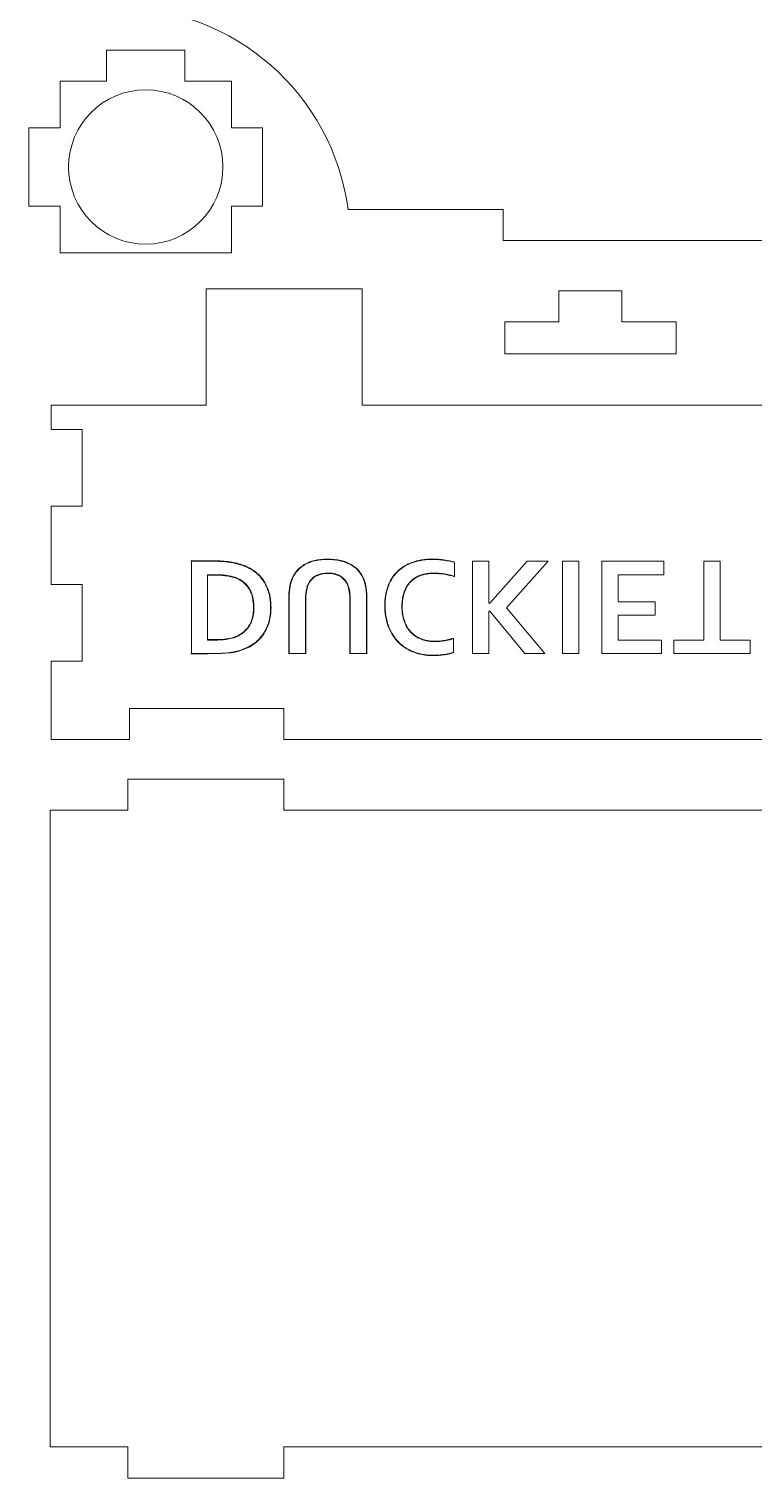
# Model space of a CAD drawing. Header units: millimetres. Extents: x -29 to 266, y -29 to 330.
# Drawn here: x 74.3 to 167.7, y -25 to 161.7 of the extents above; entities that cross this region are included whole.
import ezdxf

# ---------------------------------------------------------------- set-up
doc = ezdxf.new("R2010")
doc.units = ezdxf.units.MM
doc.layers.add('Top$1', color=7, linetype='Continuous', true_color=0xffffff)

msp = doc.modelspace()

# ---------------------------------------------------------------- linework, layer by layer
at = {"layer": 'Top$1', "color": 155, "linetype": 'Continuous', "lineweight": 18}
for p, q in [((84.34, 155), (84.34, 159)), ((84.34, 159), (94.44, 159)), ((94.44, 159), (94.44, 155)), ((78.34, 149), (78.34, 155)), ((78.34, 155), (84.34, 155)), ((94.44, 155), (100.44, 155)), ((100.44, 155), (100.44, 149)), ((74.34, 138.9), (74.34, 149)), ((74.34, 149), (78.34, 149)), ((100.44, 149), (104.44, 149)), ((104.44, 149), (104.44, 138.9)), ((78.34, 138.9), (74.34, 138.9)), ((78.34, 132.9), (78.34, 138.9)), ((100.44, 138.9), (100.44, 132.9)), ((104.44, 138.9), (100.44, 138.9)), ((115.47, 138.48), (135.46, 138.48)), ((135.46, 138.48), (135.46, 134.48)), ((100.44, 132.9), (78.34, 132.9)), ((135.46, 134.48), (245.56, 134.48)), ((117.3, 128.23), (97.2, 128.23)), ((97.2, 128.23), (97.2, 113.23)), ((117.3, 113.23), (117.3, 128.23)), ((150.76, 127.97), (142.66, 127.97)), ((142.66, 127.97), (142.66, 123.97)), ((150.76, 123.97), (150.76, 127.97)), ((135.66, 123.97), (135.66, 119.87)), ((142.66, 123.97), (135.66, 123.97)), ((157.76, 123.97), (150.76, 123.97)), ((157.76, 119.87), (157.76, 123.97)), ((135.66, 119.87), (157.76, 119.87)), ((97.2, 113.23), (77.2, 113.23)), ((77.2, 113.23), (77.2, 110.13)), ((187.2, 113.23), (117.3, 113.23)), ((77.2, 110.13), (81.2, 110.13)), ((81.2, 110.13), (81.2, 100.23)), ((81.2, 100.23), (77.2, 100.23)), ((77.2, 100.23), (77.2, 90.13)), ((95.27, 93.13), (95.27, 81.23)), ((129.18, 91.2), (129.18, 92.98)), ((131.52, 93.13), (131.52, 81.23)), ((133.62, 93.13), (131.52, 93.13)), ((133.62, 87.71), (133.62, 93.13)), ((138.58, 93.13), (133.73, 87.71)), ((135.89, 87.13), (141.26, 93.13)), ((141.26, 93.13), (138.58, 93.13)), ((143.12, 93.13), (143.12, 81.23)), ((145.22, 93.13), (143.12, 93.13)), ((145.22, 81.23), (145.22, 93.13)), ((148.19, 93.13), (148.19, 81.23)), ((156.19, 93.13), (148.19, 93.13)), ((156.19, 91.39), (156.19, 93.13)), ((163.42, 93.13), (161.33, 93.13)), ((161.33, 93.13), (161.33, 82.97)), ((163.42, 82.97), (163.42, 93.13)), ((77.2, 90.13), (81.2, 90.13)), ((81.2, 90.13), (81.2, 80.23)), ((97.37, 82.97), (97.37, 91.39)), ((150.29, 91.39), (156.19, 91.39)), ((150.29, 87.91), (150.29, 91.39)), ((155.08, 87.91), (150.29, 87.91)), ((155.08, 86.18), (155.08, 87.91)), ((133.73, 87.71), (133.62, 87.71)), ((133.62, 86.69), (133.73, 86.69)), ((133.62, 81.23), (133.62, 86.69)), ((133.73, 86.69), (138.25, 81.23)), ((140.85, 81.23), (135.89, 87.13)), ((150.29, 86.18), (155.08, 86.18)), ((150.29, 82.97), (150.29, 86.18)), ((129.07, 81.39), (129.07, 83.15)), ((155.87, 82.97), (150.29, 82.97)), ((155.87, 81.23), (155.87, 82.97)), ((157.45, 82.97), (157.45, 81.23)), ((161.33, 82.97), (157.45, 82.97)), ((167.29, 82.97), (163.42, 82.97)), ((167.29, 81.23), (167.29, 82.97)), ((107.88, 81.23), (109.98, 81.23)), ((115.76, 81.23), (117.86, 81.23)), ((131.52, 81.23), (133.62, 81.23)), ((138.25, 81.23), (140.85, 81.23)), ((143.12, 81.23), (145.22, 81.23)), ((148.19, 81.23), (155.87, 81.23)), ((157.45, 81.23), (167.29, 81.23)), ((81.2, 80.23), (77.2, 80.23)), ((77.2, 80.23), (77.2, 70.13)), ((87.3, 70.13), (87.3, 74.13)), ((87.3, 74.13), (107.2, 74.13)), ((107.2, 74.13), (107.2, 70.13)), ((77.2, 70.13), (87.3, 70.13)), ((107.2, 70.13), (197.3, 70.13)), ((107.18, 65.05), (87.08, 65.05)), ((87.08, 65.05), (87.08, 61.05)), ((107.18, 61.05), (107.18, 65.05)), ((77.08, 61.05), (77.08, -21.05)), ((87.08, 61.05), (77.08, 61.05)), ((197.08, 61.05), (107.18, 61.05)), ((77.08, -21.05), (87.08, -21.05)), ((87.08, -21.05), (87.08, -25.05)), ((107.18, -25.05), (107.18, -21.05)), ((107.18, -21.05), (197.08, -21.05)), ((87.08, -25.05), (107.18, -25.05))]:
    msp.add_line(p, q, dxfattribs=at)
msp.add_circle((89.39, 143.95), 9.95, dxfattribs=at)
at = {"layer": 'Top$1', "color": 155, "linetype": 'Continuous', "lineweight": 18, "extrusion": (0, 0, -1)}
msp.add_arc((-85.78, 134.53), 29.95, 90, 172.4214, dxfattribs=at)
at = {"layer": 'Top$1', "color": 155, "linetype": 'Continuous', "lineweight": 18}
for points, knots in [([(115.89, 92.69), (115.5, 92.92), (115.05, 93.1), (114.03, 93.35), (113.47, 93.41), (112.21, 93.41), (111.65, 93.35), (111.15, 93.22)], [0, 0, 0, 0, 0.331615, 0.331615, 0.665808, 0.665808, 1, 1, 1, 1]), ([(129.23, 93.02), (128.81, 93.14), (128.36, 93.23), (127.39, 93.37), (126.89, 93.41), (125.35, 93.41), (124.46, 93.26), (122.91, 92.68), (122.27, 92.27), (121.24, 91.21), (120.85, 90.58), (120.32, 89.1), (120.2, 88.29), (120.2, 86.48), (120.34, 85.64), (120.89, 84.07), (121.29, 83.39), (122.34, 82.24), (122.99, 81.79), (124.57, 81.13), (125.45, 80.96), (126.95, 80.96), (127.43, 80.99), (128.35, 81.13), (128.75, 81.23), (129.12, 81.35)], [0, 0, 0, 0, 0.05047, 0.05047, 0.100988, 0.100988, 0.199418, 0.199418, 0.297705, 0.297705, 0.395363, 0.395363, 0.493557, 0.493557, 0.594346, 0.594346, 0.694998, 0.694998, 0.795972, 0.795972, 0.896946, 0.896946, 0.948631, 0.948631, 1, 1, 1, 1]), ([(101.6, 81.61), (102.24, 81.81), (102.81, 82.08), (103.79, 82.78), (104.2, 83.18), (104.86, 84.13), (105.12, 84.66), (105.46, 85.82), (105.54, 86.46), (105.54, 87.78), (105.47, 88.39), (105.18, 89.52), (104.96, 90.03), (104.38, 90.97), (104.01, 91.38), (103.12, 92.09), (102.59, 92.38), (101.47, 92.8), (100.9, 92.94), (99.61, 93.14), (98.88, 93.18), (97.12, 93.18), (96.17, 93.18), (95.22, 93.18)], [0, 0, 0, 0, 0.096874, 0.096874, 0.193749, 0.193749, 0.290761, 0.290761, 0.387623, 0.387623, 0.479236, 0.479236, 0.570979, 0.570979, 0.662722, 0.662722, 0.755229, 0.755229, 0.832215, 0.832215, 0.909259, 0.909259, 1, 1, 1, 1]), ([(101.59, 81.65), (101.8, 81.72), (102, 81.8), (102.4, 81.97), (102.6, 82.06), (102.88, 82.22), (102.98, 82.28), (103.16, 82.39), (103.25, 82.46), (103.39, 82.55), (103.43, 82.59), (103.52, 82.65), (103.65, 82.76), (103.77, 82.87), (104, 83.09), (104.15, 83.25), (104.36, 83.5), (104.42, 83.59), (104.55, 83.76), (104.61, 83.86), (104.68, 83.97), (104.69, 84), (104.72, 84.04), (104.76, 84.12), (104.86, 84.28), (104.93, 84.43), (105.06, 84.73), (105.14, 84.93), (105.24, 85.25), (105.27, 85.35), (105.31, 85.51), (105.32, 85.57), (105.34, 85.67), (105.36, 85.73), (105.41, 86), (105.44, 86.21), (105.48, 86.65), (105.49, 86.86), (105.49, 87.19), (105.49, 87.3), (105.49, 87.52), (105.48, 87.62), (105.47, 87.79), (105.46, 87.84), (105.45, 87.95), (105.45, 88.01), (105.43, 88.17), (105.4, 88.39), (105.36, 88.6), (105.31, 88.81), (105.29, 88.92), (105.2, 89.23), (105.13, 89.44), (105.03, 89.7), (105.01, 89.75), (104.97, 89.85), (104.94, 89.9), (104.87, 90.05), (104.8, 90.19), (104.71, 90.33), (104.66, 90.43), (104.63, 90.47), (104.54, 90.61), (104.42, 90.79), (104.25, 91), (104.14, 91.13), (104.06, 91.21), (104.03, 91.25), (103.91, 91.37), (103.83, 91.44), (103.71, 91.55), (103.67, 91.59), (103.58, 91.66), (103.54, 91.69), (103.32, 91.86), (103.1, 92.01), (102.86, 92.15), (102.76, 92.2), (102.72, 92.22), (102.57, 92.3), (102.37, 92.4), (102.17, 92.48), (102.02, 92.54), (101.97, 92.56), (101.86, 92.6), (101.81, 92.62), (101.56, 92.7), (101.35, 92.76), (100.92, 92.87), (100.71, 92.91), (100.38, 92.97), (100.28, 92.98), (100.06, 93.02), (99.95, 93.03), (99.62, 93.07), (99.41, 93.08), (98.97, 93.11), (98.76, 93.12), (98.43, 93.13), (98.32, 93.13), (98.16, 93.13), (98.1, 93.13), (97.99, 93.13), (97.07, 93.13), (96.14, 93.13), (95.27, 93.13)], [0, 0, 0, 0, 0.03125, 0.03125, 0.0625, 0.0625, 0.078125, 0.078125, 0.09375, 0.09375, 0.101562, 0.101562, 0.109375, 0.125, 0.125, 0.15625, 0.15625, 0.171875, 0.171875, 0.1875, 0.1875, 0.191406, 0.191406, 0.195312, 0.203125, 0.21875, 0.21875, 0.25, 0.25, 0.265625, 0.265625, 0.273437, 0.273437, 0.28125, 0.28125, 0.3125, 0.3125, 0.34375, 0.34375, 0.359375, 0.359375, 0.375, 0.375, 0.382812, 0.382812, 0.390625, 0.390625, 0.40625, 0.421875, 0.421875, 0.4375, 0.4375, 0.46875, 0.46875, 0.476562, 0.476562, 0.484375, 0.484375, 0.5, 0.507812, 0.507812, 0.515625, 0.515625, 0.53125, 0.546875, 0.554687, 0.554687, 0.5625, 0.5625, 0.578125, 0.578125, 0.585937, 0.585937, 0.59375, 0.59375, 0.625, 0.632812, 0.632812, 0.640625, 0.640625, 0.65625, 0.671875, 0.671875, 0.679687, 0.679687, 0.6875, 0.6875, 0.71875, 0.71875, 0.75, 0.75, 0.765625, 0.765625, 0.78125, 0.78125, 0.8125, 0.8125, 0.84375, 0.84375, 0.859375, 0.859375, 0.867187, 0.867187, 0.875, 1, 1, 1, 1]), ([(109.82, 92.69), (109.44, 92.46), (109.11, 92.18), (108.57, 91.52), (108.36, 91.14), (108.07, 90.39), (107.97, 90.02), (107.86, 89.21), (107.83, 88.75), (107.83, 85.89), (107.83, 83.54), (107.83, 81.18)], [0, 0, 0, 0, 0.13772, 0.13772, 0.2746, 0.2746, 0.383374, 0.383374, 0.492148, 0.492148, 1, 1, 1, 1]), ([(109.84, 92.65), (109.63, 92.52), (109.42, 92.37), (109.15, 92.11), (109.06, 92.02), (108.95, 91.91), (108.93, 91.88), (108.89, 91.83), (108.87, 91.81), (108.81, 91.73), (108.77, 91.68), (108.59, 91.43), (108.47, 91.21), (108.33, 90.92), (108.31, 90.86), (108.26, 90.75), (108.24, 90.69), (108.17, 90.51), (108.13, 90.39), (108.07, 90.15), (108.04, 90.03), (108, 89.84), (107.99, 89.78), (107.97, 89.66), (107.96, 89.6), (107.94, 89.41), (107.92, 89.28), (107.91, 89.1), (107.9, 89.03), (107.89, 88.91), (107.89, 88.84), (107.88, 88.66), (107.88, 88.53), (107.88, 88.37), (107.88, 88.34), (107.88, 88.28), (107.88, 88.25), (107.88, 88.15), (107.88, 87.84), (107.88, 85.51), (107.88, 83.25), (107.88, 81.23)], [0, 0, 0, 0, 0.0625, 0.0625, 0.09375, 0.09375, 0.101562, 0.101562, 0.109375, 0.109375, 0.125, 0.125, 0.1875, 0.1875, 0.203125, 0.203125, 0.21875, 0.21875, 0.25, 0.25, 0.28125, 0.28125, 0.296875, 0.296875, 0.3125, 0.3125, 0.34375, 0.34375, 0.359375, 0.359375, 0.375, 0.375, 0.40625, 0.40625, 0.414062, 0.414062, 0.421875, 0.421875, 0.4375, 0.5, 1, 1, 1, 1]), ([(111.16, 93.17), (111.04, 93.15), (110.93, 93.11), (110.7, 93.04), (110.59, 93.01), (110.43, 92.94), (110.37, 92.92), (110.26, 92.87), (110.21, 92.85), (110.05, 92.77), (109.94, 92.71), (109.84, 92.65)], [0, 0, 0, 0, 0.25, 0.25, 0.5, 0.5, 0.625, 0.625, 0.75, 0.75, 1, 1, 1, 1]), ([(109.98, 81.23), (109.98, 83.25), (109.98, 85.52), (109.98, 87.78), (109.98, 88.07), (109.98, 88.1), (109.98, 88.16), (109.98, 88.26), (109.98, 88.35), (109.99, 88.54), (109.99, 88.67), (110.01, 88.86), (110.02, 88.92), (110.03, 89.04), (110.04, 89.11), (110.07, 89.29), (110.09, 89.42), (110.13, 89.6), (110.15, 89.66), (110.18, 89.78), (110.2, 89.84), (110.23, 89.93), (110.24, 89.96), (110.26, 90.02), (110.28, 90.05), (110.32, 90.14), (110.34, 90.2), (110.43, 90.36), (110.49, 90.47), (110.58, 90.6), (110.6, 90.63), (110.64, 90.68), (110.66, 90.7), (110.72, 90.77), (110.76, 90.82), (110.9, 90.96), (110.99, 91.04), (111.12, 91.13), (111.15, 91.15), (111.2, 91.18), (111.23, 91.2), (111.28, 91.23), (111.31, 91.24), (111.37, 91.27), (111.51, 91.34), (111.65, 91.4), (111.83, 91.46), (111.89, 91.48), (112.02, 91.51), (112.08, 91.52), (112.27, 91.56), (112.39, 91.58), (112.64, 91.6), (112.77, 91.6), (113.02, 91.6), (113.14, 91.59), (113.3, 91.58), (113.33, 91.58), (113.39, 91.57), (113.49, 91.55), (113.58, 91.54), (113.77, 91.5), (113.89, 91.47), (114.07, 91.41), (114.12, 91.38), (114.21, 91.35), (114.24, 91.33), (114.3, 91.31), (114.33, 91.29), (114.41, 91.25), (114.47, 91.22), (114.58, 91.16), (114.68, 91.09), (114.78, 91.01), (114.85, 90.94), (114.87, 90.92), (114.92, 90.88), (114.94, 90.86), (115.05, 90.74), (115.13, 90.64), (115.23, 90.49), (115.27, 90.43), (115.31, 90.35), (115.33, 90.32), (115.36, 90.27), (115.39, 90.21), (115.41, 90.15), (115.44, 90.09), (115.45, 90.06), (115.49, 89.98), (115.51, 89.92), (115.57, 89.74), (115.6, 89.62), (115.64, 89.46), (115.64, 89.43), (115.65, 89.37), (115.66, 89.34), (115.68, 89.25), (115.69, 89.18), (115.71, 89), (115.72, 88.87), (115.74, 88.62), (115.75, 88.5), (115.76, 88.31), (115.76, 88.22), (115.76, 88.12), (115.76, 88.06), (115.76, 88.03), (115.76, 87.75), (115.76, 85.49), (115.76, 83.24), (115.76, 81.23)], [0, 0, 0, 0, 0.25, 0.28125, 0.28125, 0.285156, 0.285156, 0.289062, 0.296875, 0.296875, 0.3125, 0.3125, 0.320312, 0.320312, 0.328125, 0.328125, 0.34375, 0.34375, 0.351562, 0.351562, 0.359375, 0.359375, 0.363281, 0.363281, 0.367187, 0.367187, 0.375, 0.375, 0.390625, 0.390625, 0.394531, 0.394531, 0.398437, 0.398437, 0.40625, 0.40625, 0.421875, 0.421875, 0.425781, 0.425781, 0.429687, 0.429687, 0.433594, 0.433594, 0.4375, 0.453125, 0.453125, 0.460937, 0.460937, 0.46875, 0.46875, 0.484375, 0.484375, 0.5, 0.5, 0.515625, 0.515625, 0.519531, 0.519531, 0.523437, 0.53125, 0.53125, 0.546875, 0.546875, 0.554687, 0.554687, 0.558594, 0.558594, 0.5625, 0.5625, 0.570312, 0.570312, 0.578125, 0.585937, 0.585937, 0.589844, 0.589844, 0.59375, 0.59375, 0.609375, 0.609375, 0.617187, 0.617187, 0.621094, 0.621094, 0.625, 0.628906, 0.628906, 0.632812, 0.632812, 0.640625, 0.640625, 0.65625, 0.65625, 0.660156, 0.660156, 0.664062, 0.664062, 0.671875, 0.671875, 0.6875, 0.6875, 0.703125, 0.703125, 0.710937, 0.714844, 0.714844, 0.71875, 0.71875, 0.75, 1, 1, 1, 1]), ([(110.03, 81.18), (110.03, 83.47), (110.03, 85.76), (110.03, 88.9), (110.12, 89.57), (110.56, 90.58), (110.89, 90.96), (111.76, 91.43), (112.28, 91.55), (113.46, 91.55), (113.97, 91.43), (114.85, 90.96), (115.18, 90.58), (115.61, 89.57), (115.71, 88.9), (115.71, 85.76), (115.71, 83.47), (115.71, 81.18)], [0, 0, 0, 0, 0.227307, 0.227307, 0.31142, 0.31142, 0.405276, 0.405276, 0.5, 0.5, 0.594724, 0.594724, 0.68858, 0.68858, 0.772693, 0.772693, 1, 1, 1, 1]), ([(115.87, 92.65), (115.69, 92.75), (115.51, 92.84), (115.14, 93), (114.95, 93.06), (114.7, 93.13), (114.65, 93.14), (114.55, 93.17), (114.51, 93.18), (114.36, 93.21), (114.26, 93.23), (113.96, 93.29), (113.76, 93.31), (113.36, 93.35), (113.16, 93.35), (112.86, 93.36), (112.76, 93.36), (112.61, 93.35), (112.56, 93.35), (112.46, 93.35), (112.41, 93.35), (112.15, 93.33), (111.95, 93.32), (111.55, 93.26), (111.35, 93.22), (111.16, 93.17)], [0, 0, 0, 0, 0.125, 0.125, 0.25, 0.25, 0.28125, 0.28125, 0.3125, 0.3125, 0.375, 0.375, 0.5, 0.5, 0.625, 0.625, 0.6875, 0.6875, 0.71875, 0.71875, 0.75, 0.75, 0.875, 0.875, 1, 1, 1, 1]), ([(117.86, 81.23), (117.86, 83.25), (117.86, 85.52), (117.86, 87.86), (117.86, 88.17), (117.86, 88.3), (117.86, 88.36), (117.85, 88.55), (117.85, 88.68), (117.84, 88.93), (117.83, 89.05), (117.81, 89.3), (117.8, 89.43), (117.77, 89.61), (117.76, 89.68), (117.74, 89.8), (117.72, 89.92), (117.69, 90.05), (117.67, 90.14), (117.66, 90.17), (117.65, 90.23), (117.61, 90.38), (117.56, 90.53), (117.47, 90.77), (117.42, 90.88), (117.31, 91.11), (117.26, 91.22), (117.18, 91.36), (117.16, 91.39), (117.13, 91.44), (117.11, 91.47), (117.06, 91.55), (116.98, 91.65), (116.91, 91.75), (116.83, 91.85), (116.79, 91.89), (116.66, 92.03), (116.49, 92.21), (116.29, 92.37), (116.16, 92.46), (116.14, 92.48), (116.08, 92.52), (116, 92.57), (115.92, 92.62), (115.87, 92.65)], [0, 0, 0, 0, 0.5, 0.5625, 0.578125, 0.578125, 0.59375, 0.59375, 0.625, 0.625, 0.65625, 0.65625, 0.6875, 0.6875, 0.703125, 0.703125, 0.71875, 0.734375, 0.734375, 0.742187, 0.742187, 0.75, 0.78125, 0.78125, 0.8125, 0.8125, 0.84375, 0.84375, 0.851562, 0.851562, 0.859375, 0.859375, 0.875, 0.890625, 0.890625, 0.90625, 0.90625, 0.9375, 0.96875, 0.96875, 0.976562, 0.976562, 0.984375, 1, 1, 1, 1]), ([(117.91, 81.18), (117.91, 83.54), (117.91, 85.89), (117.91, 88.75), (117.88, 89.21), (117.76, 90.02), (117.67, 90.39), (117.38, 91.14), (117.16, 91.52), (116.62, 92.18), (116.28, 92.46), (115.89, 92.69)], [0, 0, 0, 0, 0.507857, 0.507857, 0.616631, 0.616631, 0.725406, 0.725406, 0.862287, 0.862287, 1, 1, 1, 1]), ([(129.18, 92.98), (128.92, 93.06), (128.67, 93.11), (128.28, 93.19), (128.15, 93.21), (127.96, 93.24), (127.89, 93.25), (127.76, 93.27), (127.44, 93.31), (127.12, 93.34), (126.72, 93.35), (126.59, 93.36), (126.33, 93.36), (126.2, 93.36), (126, 93.35), (125.94, 93.35), (125.8, 93.34), (125.74, 93.34), (125.54, 93.32), (125.41, 93.31), (125.02, 93.26), (124.76, 93.22), (124.25, 93.1), (124, 93.03), (123.69, 92.92), (123.62, 92.89), (123.5, 92.84), (123.32, 92.77), (123.14, 92.68), (122.79, 92.5), (122.57, 92.36), (122.3, 92.17), (122.25, 92.13), (122.17, 92.06), (122.15, 92.04), (122.1, 92), (122.07, 91.98), (121.95, 91.87), (121.85, 91.78), (121.58, 91.49), (121.41, 91.29), (121.19, 90.97), (121.12, 90.86), (121.04, 90.71), (121.02, 90.68), (120.99, 90.63), (120.94, 90.54), (120.9, 90.45), (120.75, 90.15), (120.66, 89.91), (120.54, 89.53), (120.5, 89.4), (120.45, 89.21), (120.44, 89.15), (120.41, 89.02), (120.39, 88.95), (120.33, 88.63), (120.3, 88.37), (120.26, 87.98), (120.26, 87.85), (120.25, 87.59), (120.25, 87.46), (120.25, 87.19), (120.25, 87.06), (120.26, 86.87), (120.27, 86.8), (120.28, 86.67), (120.28, 86.6), (120.32, 86.27), (120.4, 85.76), (120.53, 85.25), (120.65, 84.88), (120.7, 84.76), (120.79, 84.52), (120.85, 84.39), (120.93, 84.22), (120.96, 84.16), (121.02, 84.04), (121.05, 83.98), (121.15, 83.81), (121.35, 83.47), (121.59, 83.15), (121.8, 82.9), (121.85, 82.85), (121.94, 82.76), (122.01, 82.69), (122.08, 82.62), (122.12, 82.57), (122.15, 82.55), (122.22, 82.48), (122.47, 82.26), (122.74, 82.07), (123.07, 81.87), (123.19, 81.8), (123.42, 81.68), (123.54, 81.62), (123.72, 81.54), (123.78, 81.51), (123.9, 81.46), (124.09, 81.39), (124.28, 81.33), (124.65, 81.22), (124.91, 81.16), (125.23, 81.1), (125.3, 81.09), (125.43, 81.07), (125.5, 81.07), (125.69, 81.04), (125.96, 81.02), (126.22, 81.01), (126.41, 81.01), (126.48, 81.01), (126.61, 81.01), (126.68, 81.01), (127, 81.02), (127.26, 81.04), (127.59, 81.07), (127.65, 81.08), (127.78, 81.1), (127.85, 81.1), (128.04, 81.14), (128.17, 81.16), (128.37, 81.2), (128.43, 81.21), (128.56, 81.24), (128.62, 81.26), (128.82, 81.31), (128.94, 81.35), (129.07, 81.39)], [0, 0, 0, 0, 0.03125, 0.03125, 0.046875, 0.046875, 0.054687, 0.054687, 0.0625, 0.09375, 0.09375, 0.109375, 0.109375, 0.125, 0.125, 0.132812, 0.132812, 0.140625, 0.140625, 0.15625, 0.15625, 0.1875, 0.1875, 0.21875, 0.21875, 0.226562, 0.226562, 0.234375, 0.25, 0.25, 0.28125, 0.28125, 0.289062, 0.289062, 0.292969, 0.292969, 0.296875, 0.296875, 0.3125, 0.3125, 0.34375, 0.34375, 0.359375, 0.359375, 0.363281, 0.363281, 0.367187, 0.375, 0.375, 0.40625, 0.40625, 0.421875, 0.421875, 0.429687, 0.429687, 0.4375, 0.4375, 0.46875, 0.46875, 0.484375, 0.484375, 0.5, 0.5, 0.515625, 0.515625, 0.523437, 0.523437, 0.53125, 0.53125, 0.5625, 0.59375, 0.59375, 0.609375, 0.609375, 0.625, 0.625, 0.632812, 0.632812, 0.640625, 0.640625, 0.65625, 0.6875, 0.6875, 0.695312, 0.695312, 0.703125, 0.707031, 0.707031, 0.710937, 0.710937, 0.71875, 0.75, 0.75, 0.765625, 0.765625, 0.78125, 0.78125, 0.789062, 0.789062, 0.796875, 0.8125, 0.8125, 0.84375, 0.84375, 0.851562, 0.851562, 0.859375, 0.859375, 0.875, 0.890625, 0.890625, 0.898437, 0.898437, 0.90625, 0.90625, 0.9375, 0.9375, 0.945312, 0.945312, 0.953125, 0.953125, 0.96875, 0.96875, 0.976562, 0.976562, 0.984375, 0.984375, 1, 1, 1, 1]), ([(124.9, 83.07), (124.61, 83.18), (124.34, 83.32), (124.03, 83.54), (123.97, 83.59), (123.88, 83.66), (123.85, 83.69), (123.79, 83.74), (123.76, 83.76), (123.68, 83.84), (123.62, 83.9), (123.52, 84.01), (123.36, 84.18), (123.23, 84.36), (123.12, 84.52), (123.1, 84.56), (123.06, 84.62), (123.04, 84.66), (122.99, 84.76), (122.95, 84.82), (122.85, 85.03), (122.79, 85.17), (122.71, 85.39), (122.68, 85.46), (122.64, 85.61), (122.61, 85.68), (122.59, 85.79), (122.58, 85.83), (122.56, 85.91), (122.53, 86.02), (122.51, 86.13), (122.47, 86.36), (122.45, 86.51), (122.43, 86.81), (122.42, 86.96), (122.41, 87.19), (122.41, 87.27), (122.41, 87.42), (122.42, 87.5), (122.42, 87.61), (122.42, 87.65), (122.43, 87.73), (122.43, 87.77), (122.44, 87.88), (122.45, 87.96), (122.47, 88.19), (122.49, 88.34), (122.55, 88.64), (122.59, 88.79), (122.65, 89.01), (122.67, 89.08), (122.71, 89.19), (122.73, 89.22), (122.75, 89.3), (122.77, 89.33), (122.84, 89.51), (122.9, 89.65), (123.05, 89.92), (123.13, 90.05), (123.27, 90.23), (123.32, 90.29), (123.42, 90.41), (123.47, 90.47), (123.63, 90.63), (123.86, 90.83), (124.12, 91), (124.29, 91.09), (124.32, 91.11), (124.39, 91.15), (124.49, 91.2), (124.6, 91.24), (124.74, 91.3), (124.81, 91.33), (124.96, 91.38), (125.1, 91.42), (125.25, 91.46), (125.4, 91.5), (125.48, 91.51), (125.7, 91.55), (125.86, 91.57), (126.16, 91.59), (126.31, 91.6), (126.54, 91.6), (126.62, 91.6), (126.77, 91.6), (127, 91.59), (127.23, 91.57), (127.45, 91.55), (127.53, 91.54), (127.68, 91.52), (127.76, 91.51), (127.91, 91.49), (127.99, 91.48), (128.14, 91.46), (128.21, 91.44), (128.59, 91.37), (128.88, 91.29), (129.18, 91.2)], [0, 0, 0, 0, 0.0625, 0.0625, 0.078125, 0.078125, 0.085937, 0.085937, 0.09375, 0.09375, 0.109375, 0.109375, 0.125, 0.15625, 0.15625, 0.164062, 0.164062, 0.171875, 0.171875, 0.1875, 0.1875, 0.21875, 0.21875, 0.234375, 0.234375, 0.25, 0.25, 0.257812, 0.257812, 0.265625, 0.28125, 0.28125, 0.3125, 0.3125, 0.34375, 0.34375, 0.359375, 0.359375, 0.375, 0.375, 0.382812, 0.382812, 0.390625, 0.390625, 0.40625, 0.40625, 0.4375, 0.4375, 0.46875, 0.46875, 0.484375, 0.484375, 0.492187, 0.492187, 0.5, 0.5, 0.53125, 0.53125, 0.5625, 0.5625, 0.578125, 0.578125, 0.59375, 0.59375, 0.625, 0.65625, 0.65625, 0.664062, 0.664062, 0.671875, 0.6875, 0.6875, 0.703125, 0.703125, 0.71875, 0.734375, 0.734375, 0.75, 0.75, 0.78125, 0.78125, 0.8125, 0.8125, 0.828125, 0.828125, 0.84375, 0.875, 0.875, 0.890625, 0.890625, 0.90625, 0.90625, 0.921875, 0.921875, 0.9375, 0.9375, 1, 1, 1, 1]), ([(124.92, 83.11), (124.41, 83.31), (123.98, 83.6), (123.25, 84.35), (122.97, 84.81), (122.57, 85.92), (122.46, 86.55), (122.46, 87.97), (122.56, 88.59), (122.93, 89.66), (123.19, 90.11), (123.89, 90.82), (124.31, 91.09), (125.31, 91.46), (125.87, 91.55), (126.96, 91.55), (127.43, 91.51), (128.37, 91.37), (128.81, 91.27), (129.23, 91.13)], [0, 0, 0, 0, 0.117997, 0.117997, 0.235994, 0.235994, 0.354626, 0.354626, 0.472696, 0.472696, 0.591429, 0.591429, 0.710739, 0.710739, 0.829602, 0.829602, 0.914505, 0.914505, 1, 1, 1, 1]), ([(97.37, 91.39), (97.54, 91.39), (97.79, 91.39), (98.09, 91.39), (98.22, 91.39), (98.3, 91.39), (98.34, 91.39), (98.55, 91.39), (98.72, 91.39), (99.06, 91.37), (99.23, 91.36), (99.48, 91.34), (99.57, 91.33), (99.74, 91.31), (99.82, 91.3), (100.07, 91.26), (100.24, 91.23), (100.57, 91.15), (100.73, 91.11), (101.05, 91), (101.2, 90.93), (101.36, 90.86)], [0, 0, 0, 0, 0.125, 0.1875, 0.21875, 0.21875, 0.25, 0.25, 0.375, 0.375, 0.5, 0.5, 0.5625, 0.5625, 0.625, 0.625, 0.75, 0.75, 0.875, 0.875, 1, 1, 1, 1]), ([(97.42, 91.34), (97.72, 91.34), (98.02, 91.34), (99.61, 91.34), (100.61, 91.17), (101.34, 90.81)], [0, 0, 0, 0, 0.190106, 0.190106, 1, 1, 1, 1]), ([(101.34, 90.81), (101.97, 90.5), (102.46, 90.04), (103.12, 88.83), (103.28, 88.06), (103.28, 86.63), (103.23, 86.19), (103.01, 85.4), (102.86, 85.05), (102.65, 84.74)], [0, 0, 0, 0, 0.328464, 0.328464, 0.658342, 0.658342, 0.829171, 0.829171, 1, 1, 1, 1]), ([(101.36, 90.86), (101.49, 90.79), (101.62, 90.72), (101.86, 90.56), (101.98, 90.48), (102.14, 90.33), (102.2, 90.28), (102.28, 90.21), (102.3, 90.18), (102.35, 90.13), (102.48, 89.99), (102.59, 89.85), (102.71, 89.67), (102.75, 89.6), (102.82, 89.48), (102.86, 89.41), (102.91, 89.32), (102.92, 89.28), (102.95, 89.22), (103, 89.11), (103.04, 89.01), (103.11, 88.81), (103.15, 88.67), (103.22, 88.38), (103.24, 88.24), (103.27, 88.06), (103.28, 88.02), (103.28, 87.95), (103.29, 87.91), (103.3, 87.8), (103.31, 87.73), (103.32, 87.51), (103.33, 87.37), (103.33, 87.15), (103.33, 87.08), (103.33, 86.93), (103.33, 86.86), (103.32, 86.64), (103.3, 86.5), (103.27, 86.21), (103.24, 86.07), (103.2, 85.89), (103.19, 85.85), (103.17, 85.78), (103.16, 85.75), (103.13, 85.64), (103.11, 85.57), (103.03, 85.36), (102.98, 85.23), (102.85, 84.96), (102.78, 84.84), (102.7, 84.71)], [0, 0, 0, 0, 0.0625, 0.0625, 0.125, 0.125, 0.15625, 0.15625, 0.171875, 0.171875, 0.1875, 0.25, 0.25, 0.28125, 0.28125, 0.3125, 0.3125, 0.328125, 0.328125, 0.34375, 0.375, 0.375, 0.4375, 0.4375, 0.5, 0.5, 0.515625, 0.515625, 0.53125, 0.53125, 0.5625, 0.5625, 0.625, 0.625, 0.65625, 0.65625, 0.6875, 0.6875, 0.75, 0.75, 0.8125, 0.8125, 0.828125, 0.828125, 0.84375, 0.84375, 0.875, 0.875, 0.9375, 0.9375, 1, 1, 1, 1]), ([(102.7, 84.71), (102.56, 84.51), (102.4, 84.32), (102.14, 84.07), (102.05, 83.99), (101.92, 83.89), (101.9, 83.87), (101.85, 83.84), (101.78, 83.78), (101.7, 83.73), (101.44, 83.57), (101.22, 83.46), (100.96, 83.36), (100.93, 83.35), (100.88, 83.32), (100.85, 83.31), (100.76, 83.28), (100.7, 83.26), (100.53, 83.21), (100.41, 83.18), (100.17, 83.13), (100.05, 83.1), (99.81, 83.06), (99.69, 83.05), (99.45, 83.02), (99.33, 83.01), (99.08, 82.99), (98.96, 82.98), (98.72, 82.98), (98.59, 82.97), (98.41, 82.97), (98.35, 82.97), (98.22, 82.97), (97.92, 82.97), (97.61, 82.97), (97.37, 82.97)], [0, 0, 0, 0, 0.125, 0.125, 0.1875, 0.1875, 0.203125, 0.203125, 0.21875, 0.25, 0.25, 0.375, 0.375, 0.390625, 0.390625, 0.40625, 0.40625, 0.4375, 0.4375, 0.5, 0.5, 0.5625, 0.5625, 0.625, 0.625, 0.6875, 0.6875, 0.75, 0.75, 0.8125, 0.8125, 0.84375, 0.84375, 0.875, 1, 1, 1, 1]), ([(102.65, 84.74), (102.45, 84.43), (102.2, 84.17), (101.62, 83.72), (101.3, 83.54), (100.59, 83.27), (100.21, 83.17), (99.37, 83.05), (98.91, 83.02), (98.06, 83.02), (97.74, 83.02), (97.42, 83.02)], [0, 0, 0, 0, 0.224565, 0.224565, 0.450393, 0.450393, 0.659054, 0.659054, 0.869598, 0.869598, 1, 1, 1, 1]), ([(127.79, 82.85), (127.55, 82.82), (127.3, 82.8), (126.94, 82.77), (126.82, 82.77), (126.63, 82.77), (126.57, 82.77), (126.45, 82.77), (126.39, 82.77), (126.26, 82.78), (126.2, 82.78), (126.08, 82.79), (125.9, 82.81), (125.72, 82.84), (125.36, 82.91), (125.13, 82.98), (124.9, 83.07)], [0, 0, 0, 0, 0.25, 0.25, 0.375, 0.375, 0.4375, 0.4375, 0.5, 0.5, 0.5625, 0.5625, 0.625, 0.75, 0.75, 1, 1, 1, 1]), ([(127.78, 82.9), (127.37, 82.85), (126.97, 82.82), (125.97, 82.82), (125.42, 82.91), (124.92, 83.11)], [0, 0, 0, 0, 0.39661, 0.39661, 1, 1, 1, 1]), ([(129.07, 83.15), (128.86, 83.09), (128.65, 83.03), (128.33, 82.95), (128.22, 82.93), (128.01, 82.89), (127.9, 82.87), (127.79, 82.85)], [0, 0, 0, 0, 0.5, 0.5, 0.75, 0.75, 1, 1, 1, 1]), ([(95.27, 81.23), (95.93, 81.23), (96.93, 81.23), (97.96, 81.23), (98.34, 81.23), (98.42, 81.23), (98.46, 81.23), (98.58, 81.23), (98.67, 81.23), (98.92, 81.24), (99.08, 81.25), (99.25, 81.26)], [0, 0, 0, 0, 0.5, 0.75, 0.78125, 0.78125, 0.8125, 0.8125, 0.875, 0.875, 1, 1, 1, 1]), ([(100.09, 81.34), (100.34, 81.37), (100.6, 81.41), (100.88, 81.47), (100.91, 81.47), (100.97, 81.49), (101.07, 81.51), (101.16, 81.53), (101.35, 81.58), (101.47, 81.61), (101.59, 81.65)], [0, 0, 0, 0, 0.5, 0.5, 0.5625, 0.5625, 0.625, 0.75, 0.75, 1, 1, 1, 1]), ([(100.1, 81.29), (100.37, 81.33), (100.64, 81.37), (101.15, 81.47), (101.39, 81.53), (101.6, 81.61)], [0, 0, 0, 0, 0.503147, 0.503147, 1, 1, 1, 1])]:
    msp.add_open_spline(points, degree=3, knots=knots, dxfattribs=at)
for points in [[(111.15, 93.22), (110.64, 93.1), (110.2, 92.92), (109.82, 92.69)], [(129.12, 83.22), (128.64, 83.07), (128.19, 82.96), (127.78, 82.9)], [(95.22, 81.18), (95.95, 81.18), (96.69, 81.18), (97.42, 81.18)], [(99.25, 81.26), (99.53, 81.28), (99.81, 81.3), (100.09, 81.34)]]:
    msp.add_open_spline(points, degree=3, dxfattribs=at)

doc.saveas('drawing.dxf')
